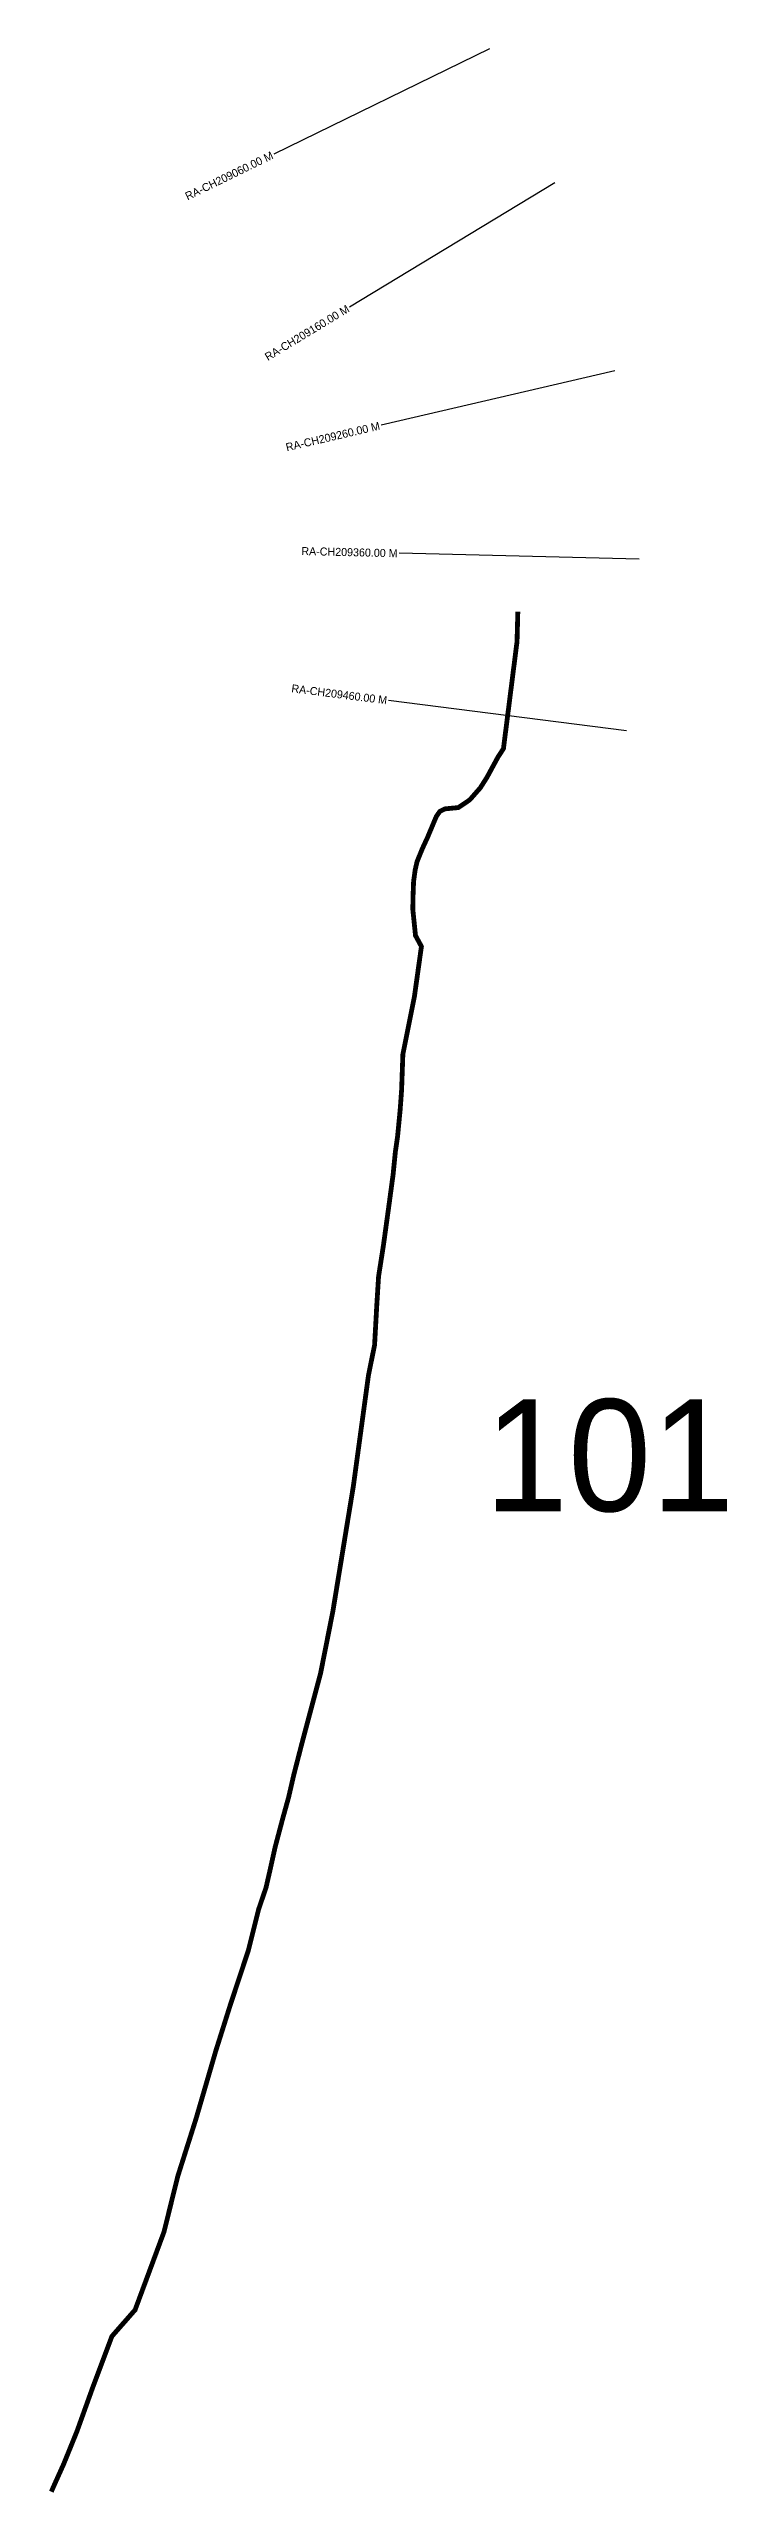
# Model space of a CAD drawing. Header units: metres. Extents: x 274638 to 286204, y 2074144 to 2080540.
# Drawn here: x 274771 to 275195, y 2074144 to 2075672 of the extents above; entities that cross this region are included whole.
import ezdxf
from ezdxf.enums import TextEntityAlignment as Align

# ---------------------------------------------------------------- set-up
doc = ezdxf.new("R2010")
doc.units = ezdxf.units.M
for name, color, linetype in [('CS', 134, 'Continuous'), ('CSMark', 210, 'Continuous'), ('NATURALLY PROTECTED', 3, 'Continuous')]:
    doc.layers.add(name, color=color, linetype=linetype)

msp = doc.modelspace()

# ---------------------------------------------------------------- linework, layer by layer
at = {"layer": 'CS'}
for p, q in [((275046.1, 2075671.6), (274911.3, 2075605.9)), ((275087, 2075587.9), (274958.7, 2075510.3)), ((275124.5, 2075470.5), (274978.4, 2075436.5)), ((275139.7, 2075352.8), (274989.7, 2075356.4)), ((275131.9, 2075245.5), (274983.1, 2075264.4))]:
    msp.add_line(p, q, dxfattribs=at)
at = {"layer": 'NATURALLY PROTECTED', "const_width": 3, "flags": 128}
msp.add_lwpolyline([(275063.9, 2075319.9), (275063.4, 2075301.2), (275054.9, 2075234.3), (275051.5, 2075229.1), (275048.4, 2075223.4), (275044.6, 2075216.4), (275040.4, 2075209.8), (275033.8, 2075202.3), (275026.7, 2075197.5), (275018.4, 2075196.7), (275015.1, 2075195.1), (275012.9, 2075191.9), (275011, 2075187.4), (275007.4, 2075178.8), (275004.2, 2075171.9), (275000.9, 2075163.8), (274999.7, 2075158.6), (274998.7, 2075151.4), (274998.4, 2075143.4), (274998.2, 2075134), (274999.9, 2075117.5), (275003.6, 2075110.7), (274999.2, 2075079.3), (274996.1, 2075063.8), (274992, 2075043.4), (274991.2, 2075021.1), (274990.3, 2075008.6), (274988.7, 2074992.1), (274987.3, 2074982.4), (274985.9, 2074968.3), (274983.1, 2074947.6), (274979.8, 2074923.7), (274976.8, 2074904.5), (274975.7, 2074886.9), (274974.3, 2074861.6), (274970.5, 2074842.9), (274961, 2074773.3), (274948.2, 2074695.2), (274940.5, 2074656.4), (274929.1, 2074613.7), (274923.8, 2074593.2), (274920.5, 2074578.9), (274916.9, 2074566), (274912.1, 2074547.9), (274908.9, 2074533.5), (274906.4, 2074522.6), (274901.8, 2074509.1), (274895.3, 2074483.2), (274884.1, 2074449.4), (274875, 2074420.6), (274862.6, 2074378.1), (274851.2, 2074342.2), (274842.6, 2074307.5), (274824.5, 2074258.7), (274810, 2074242.2), (274798.1, 2074210.5), (274788.1, 2074182.7), (274779.8, 2074162.3), (274773.5, 2074148.3), (274772.1, 2074145.1)], dxfattribs=at)

# ---------------------------------------------------------------- texts
at = {"insert": (275043.2, 2074827.8), "char_height": 70, "attachment_point": 1}
msp.add_mtext_dynamic_manual_height_columns('101', width=95.172, gutter_width=1, heights=[0], dxfattribs=at)
at = {"layer": 'CSMark'}
for s, rotation, p in [('RA-CH209060.00 M', 25.9735, (274910.4, 2075605.5)), ('RA-CH209160.00 M', 31.1612, (274957.8, 2075509.8)), ('RA-CH209260.00 M', 13.1104, (274977.5, 2075436.2)), ('RA-CH209360.00 M', 358.6352, (274988.7, 2075356.4)), ('RA-CH209460.00 M', 352.7629, (274982.1, 2075264.5))]:
    msp.add_text(s, height=5, rotation=rotation, dxfattribs=at).set_placement(p, align=Align.MIDDLE_RIGHT)

doc.saveas('drawing.dxf')
